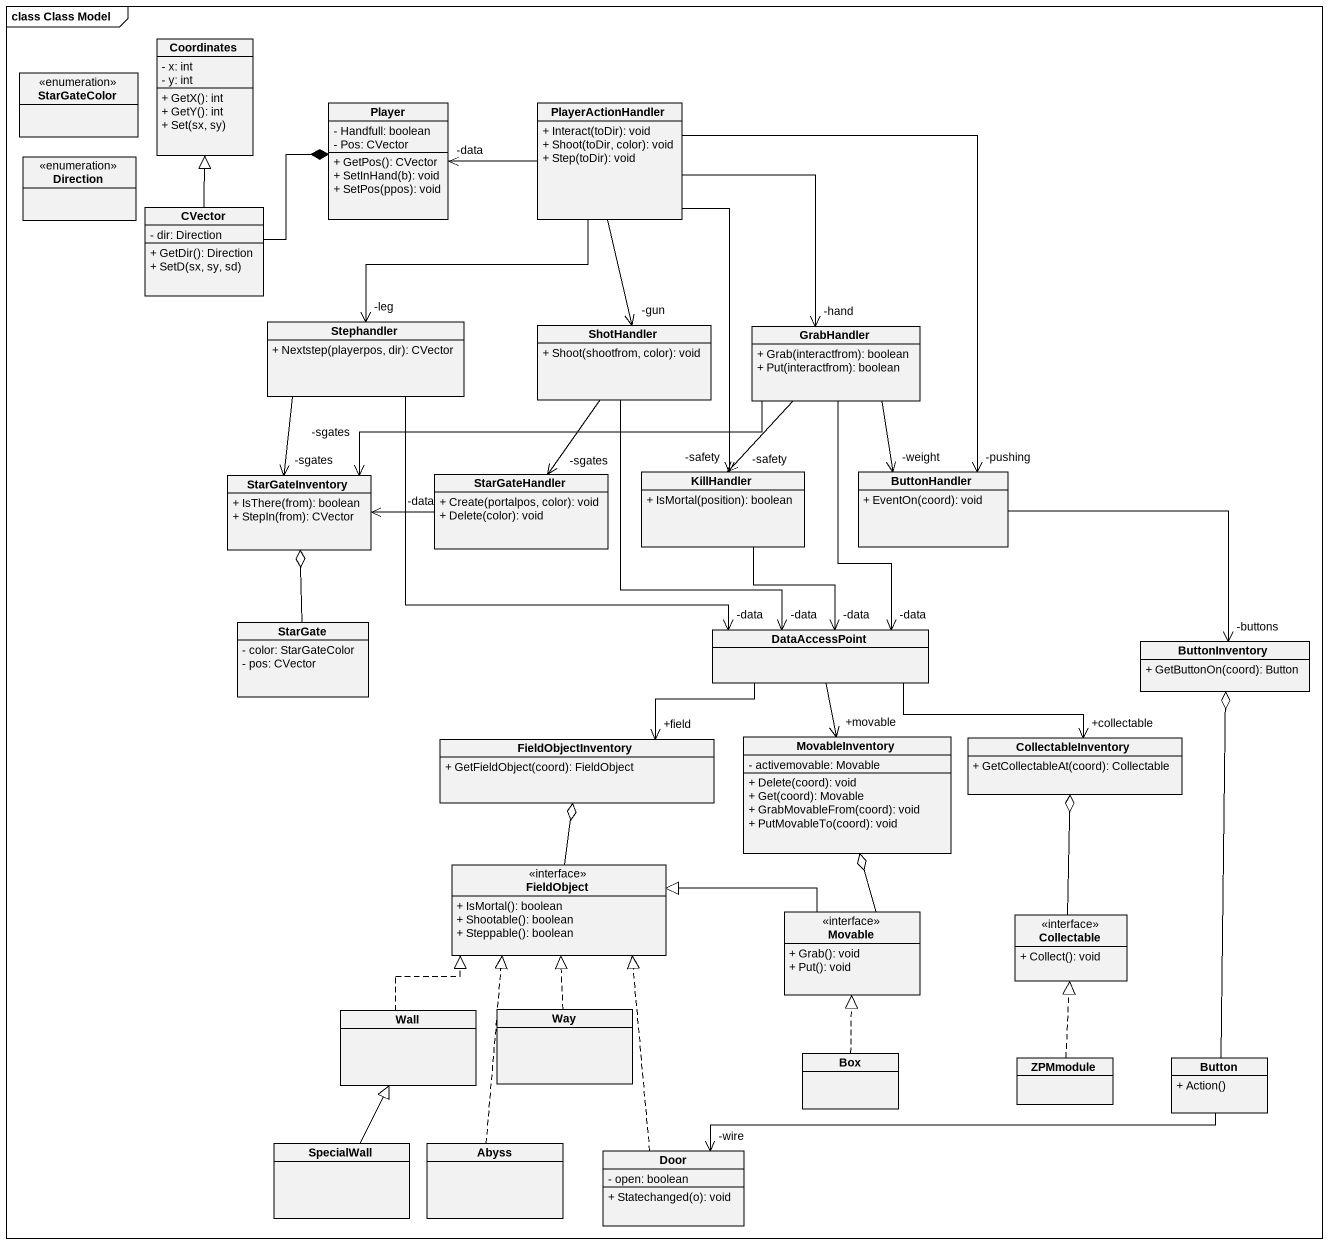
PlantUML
@startuml
mainframe class Class Model
hide circle
hide empty members
skinparam classAttributeIconSize 0
class Coordinates {
  - x: int
  - y: int
  + GetX(): int
  + GetY(): int
  + Set(sx, sy)
}
enum StarGateColor
class Player {
  - Handfull: boolean
  - Pos: CVector
  + GetPos(): CVector
  + SetInHand(b): void
  + SetPos(ppos): void
}
class PlayerActionHandler {
  + Interact(toDir): void
  + Shoot(toDir, color): void
  + Step(toDir): void
}
enum Direction
class CVector {
  - dir: Direction
  + GetDir(): Direction
  + SetD(sx, sy, sd)
}
class Stephandler {
  + Nextstep(playerpos, dir): CVector
}
class ShotHandler {
  + Shoot(shootfrom, color): void
}
class GrabHandler {
  + Grab(interactfrom): boolean
  + Put(interactfrom): boolean
}
class StarGateInventory {
  + IsThere(from): boolean
  + StepIn(from): CVector
}
class StarGateHandler {
  + Create(portalpos, color): void
  + Delete(color): void
}
class KillHandler {
  + IsMortal(position): boolean
}
class ButtonHandler {
  + EventOn(coord): void
}
class StarGate {
  - color: StarGateColor
  - pos: CVector
}
class DataAccessPoint
class ButtonInventory {
  + GetButtonOn(coord): Button
}
class FieldObjectInventory {
  + GetFieldObject(coord): FieldObject
}
class MovableInventory {
  - activemovable: Movable
  + Delete(coord): void
  + Get(coord): Movable
  + GrabMovableFrom(coord): void
  + PutMovableTo(coord): void
}
class CollectableInventory {
  + GetCollectableAt(coord): Collectable
}
class FieldObject <<interface>> {
  + IsMortal(): boolean
  + Shootable(): boolean
  + Steppable(): boolean
}
class Movable <<interface>> {
  + Grab(): void
  + Put(): void
}
class Collectable <<interface>> {
  + Collect(): void
}
class Wall
class Way
class "Box" as Box_
class ZPMmodule
class Button {
  + Action()
}
class SpecialWall
class Abyss
class Door {
  - open: boolean
  + Statechanged(o): void
}
PlayerActionHandler -left-> "-data" Player
PlayerActionHandler --> "-leg" Stephandler
PlayerActionHandler --> "-gun" ShotHandler
PlayerActionHandler --> "-hand" GrabHandler
PlayerActionHandler --> "-safety" KillHandler
PlayerActionHandler --> "-pushing" ButtonHandler
CVector -up-|> Coordinates
CVector -right-* Player
Stephandler --> "-sgates" StarGateInventory
Stephandler --> "-data" DataAccessPoint
ShotHandler --> "-sgates" StarGateHandler
ShotHandler --> "-data" DataAccessPoint
GrabHandler -left-> "-sgates" StarGateInventory
GrabHandler --> "-safety" KillHandler
GrabHandler --> "-weight" ButtonHandler
GrabHandler --> "-data" DataAccessPoint
StarGateHandler -left-> "-data" StarGateInventory
KillHandler --> "-data" DataAccessPoint
ButtonHandler -right-> "-buttons" ButtonInventory
StarGate -up-o StarGateInventory
DataAccessPoint -left-> "+field" FieldObjectInventory
DataAccessPoint --> "+movable" MovableInventory
DataAccessPoint -right-> "+collectable" CollectableInventory
FieldObject -up-o FieldObjectInventory
Movable -up-o MovableInventory
Movable -left-|> FieldObject
Collectable -up-o CollectableInventory
Wall .up.|> FieldObject
Way .up.|> FieldObject
Box_ .up.|> Movable
ZPMmodule .up.|> Collectable
Button -up-o ButtonInventory
Button -left-> "-wire" Door
SpecialWall -up-|> Wall
Abyss .up.|> FieldObject
Door .up.|> FieldObject
@enduml
